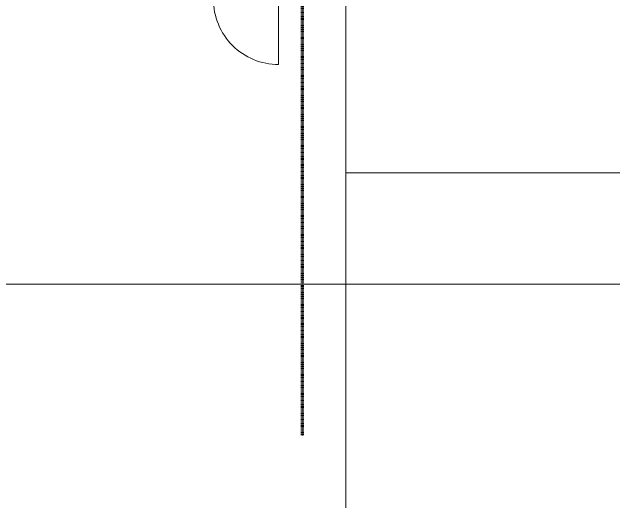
# Model space of a CAD drawing. Header units: inches. Extents: x 25369 to 33161, y -23509 to -20274.
# Drawn here: x 29993 to 30317.8, y -23069.5 to -22805.3 of the extents above; entities that cross this region are included whole.
import ezdxf

# ---------------------------------------------------------------- set-up
doc = ezdxf.new("R2010")
doc.units = ezdxf.units.IN
doc.header["$MEASUREMENT"] = 0
doc.linetypes.add('Dash', pattern=[0.25, 0.125, -0.125])
doc.linetypes.add('Grid Line 1_2_', pattern=[0.875, 0.5, -0.125, 0.125, -0.125])
for name, color, linetype, lineweight in [('A-ANNO-MATC', 214, 'Dash', 140), ('A-DOOR', 31, 'Continuous', 9), ('Conc', 7, 'Continuous', 9), ('S-GRID', 1, 'Continuous', 9)]:
    doc.layers.add(name, color=color, linetype=linetype, lineweight=lineweight)

# ---------------------------------------------------------------- blocks, each defined once
blk = doc.blocks.new('Door_Single_Storefront - one-1371399-Overall Floor Plan')
at = {"layer": 'A-DOOR'}
blk.add_line((-17.59375, 35.1875), (-17.59375, 0), dxfattribs=at)
blk.add_arc((-17.59375, 0), 35.1875, 360, 90, dxfattribs=at)

msp = doc.modelspace()

# ---------------------------------------------------------------- linework, layer by layer
at = {"layer": 'A-ANNO-MATC', "color": 153}
msp.add_line((30149.57, -20555.1), (30149.57, -23033.87), dxfattribs=at)
at = {"layer": 'Conc'}
for p, q in [((30173.14, -22892.07), (30173.14, -22799.43)), ((30173.14, -22892.07), (31910.14, -22892.07)), ((32088.02, -22952.07), (29633.03, -22952.07))]:
    msp.add_line(p, q, dxfattribs=at)
at = {"layer": 'S-GRID', "linetype": 'Grid Line 1_2_'}
for p, q in [((30173.02, -23095.8), (30173.02, -20550.05)), ((30173.02, -23413.24), (30173.02, -20902.43))]:
    msp.add_line(p, q, dxfattribs=at)

# ---------------------------------------------------------------- block references
at = {"layer": 'A-DOOR', "rotation": 180}
msp.add_blockref('Door_Single_Storefront - one-1371399-Overall Floor Plan', (30119.24, -22798.43), dxfattribs=at)

doc.saveas('drawing.dxf')
